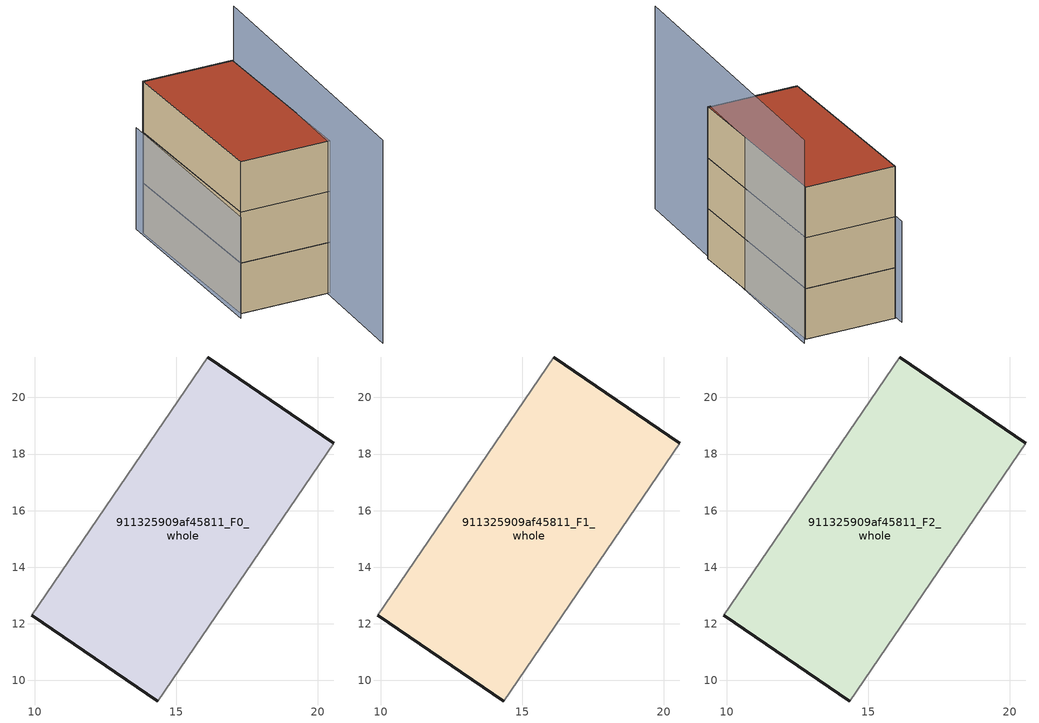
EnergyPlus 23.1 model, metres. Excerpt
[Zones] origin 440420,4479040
911325909af45811_F0_whole
 floor ground (EU_floor_Construction): 14.35,9.27 20.57,18.39 16.11,21.43 9.89,12.31 z0
 wall outside (EU_wall_Construction): 16.11,21.43 20.57,18.39 / 14.35,9.27 9.89,12.31 z0:3
 wall adiabatic (EU_wall_Construction): 9.89,12.31 16.11,21.43 / 20.57,18.39 14.35,9.27 z0:3
911325909af45811_F1_whole
 floor to 911325909af45811_F0_whole (EU_floor_Construction): 14.35,9.27 20.56,18.39 16.11,21.43 9.89,12.31 z3
 wall outside (EU_wall_Construction): 16.11,21.43 20.57,18.39 / 14.35,9.27 9.89,12.31 z3:6
 wall adiabatic (EU_wall_Construction): 9.89,12.31 16.11,21.43 / 20.57,18.39 14.35,9.27 z3:6
911325909af45811_F2_whole
 floor to 911325909af45811_F1_whole (EU_floor_Construction): 14.35,9.27 20.56,18.39 16.11,21.43 9.89,12.31 z6
 wall outside (EU_wall_Construction): 16.11,21.43 20.57,18.39 / 14.35,9.27 9.89,12.31 z6:9
 wall adiabatic (EU_wall_Construction): 9.89,12.31 16.11,21.43 / 20.57,18.39 14.35,9.27 z6:9
 roof outside (EU_roof_Construction): 20.57,18.39 14.35,9.27 9.89,12.31 16.11,21.43 z9
shading: 16.38,21.98 9.38,12.04 z0:6; 10.24,3.97 20.99,18.54 z0:12
[Building]
EU S2 Campaign: North Axis=0; Terrain=City; Solar Distribution=FullExterior
[Site:Location]
Madrid: Latitude=40.5; Longitude=-3.5; Time Zone=1; Elevation=609
[SizingPeriod:WeatherFileDays]
AnnualSizingPeriod: Begin Month=1; Begin Day of Month=1; End Month=12; End Day of Month=31; Day of Week for Start Day=Monday; Use Weather File Daylight Saving Period=No; Use Weather File Rain and Snow Indicators=No
[MATERIAL]
EU_InternalMass_Material: Roughness=MediumRough; Thickness=0.1; Conductivity=1; Density=1800; Specific Heat=900; Thermal Absorptance=0.9; Solar Absorptance=0.7; Visible Absorptance=0.7
[MATERIAL:NOMASS] Roughness=MediumRough; Thermal Absorptance=0.9; Solar Absorptance=0.7; Visible Absorptance=0.7
Name | Thermal Resistance
EU_wall_NoMass | 1.60022
EU_roof_NoMass | 1.57597
EU_floor_NoMass | 0.470652
[CONSTRUCTION]
EU_wall_Construction: EU_wall_NoMass
EU_roof_Construction: EU_roof_NoMass
EU_floor_Construction: EU_floor_NoMass
EU_InternalMass_Construction: EU_InternalMass_Material
[ZONE] Type=1; Multiplier=1; Ceiling Height=autocalculate; Floor Area=autocalculate; Part of Total Floor Area=Yes
Name | Volume
911325909af45811_F0_whole | 178.661
911325909af45811_F1_whole; 911325909af45811_F2_whole | 178.66
[INTERNALMASS] Construction=EU_InternalMass_Construction; Surface Area=59.5536
Name | Zone or ZoneList
911325909af45811_F0_whole_EU_InternalMass | 911325909af45811_F0_whole
911325909af45811_F1_whole_EU_InternalMass | 911325909af45811_F1_whole
911325909af45811_F2_whole_EU_InternalMass | 911325909af45811_F2_whole
[OTHEREQUIPMENT] Fuel Type=Electricity; Design Level Calculation Method=Watts/Area; Power per Zone Floor Area=1; Fraction Latent=0; Fraction Radiant=0; Fraction Lost=0; Carbon Dioxide Generation Rate=0; EndUse Subcategory=EU_Step8_InternalGains
Name | Zone or ZoneList or Space or SpaceList | Schedule
EU_Step8_InternalGain_911325909af45811_F0_whole_f000 | 911325909af45811_F0_whole | EU_Step8_GainSchedule_911325909af45811_F0_whole_f000
EU_Step8_InternalGain_911325909af45811_F1_whole_f000 | 911325909af45811_F1_whole | EU_Step8_GainSchedule_911325909af45811_F1_whole_f000
EU_Step8_InternalGain_911325909af45811_F2_whole_f000 | 911325909af45811_F2_whole | EU_Step8_GainSchedule_911325909af45811_F2_whole_f000
[ZONEVENTILATION:DESIGNFLOWRATE] Schedule=EU_AlwaysOn; Design Flow Rate Calculation Method=AirChanges/Hour; Air Changes per Hour=0.480704; Ventilation Type=Natural; Fan Pressure Rise=0; Fan Total Efficiency=1; Constant Term Coefficient=1; Temperature Term Coefficient=0; Velocity Term Coefficient=0; Velocity Squared Term Coefficient=0; Minimum Indoor Temperature=-100; Maximum Indoor Temperature=100; Delta Temperature=-100; Minimum Outdoor Temperature=-100; Maximum Outdoor Temperature=100; Maximum Wind Speed=40
Name | Zone or ZoneList or Space or SpaceList
EU_ConstantAir_911325909af45811_F0_whole | 911325909af45811_F0_whole
EU_ConstantAir_911325909af45811_F1_whole | 911325909af45811_F1_whole
EU_ConstantAir_911325909af45811_F2_whole | 911325909af45811_F2_whole
[HVACTEMPLATE:THERMOSTAT] Constant Heating Setpoint=20; Constant Cooling Setpoint=50
EU_HeatOnly_911325909af45811_F0_whole; EU_HeatOnly_911325909af45811_F1_whole; EU_HeatOnly_911325909af45811_F2_whole
[HVACTEMPLATE:ZONE:IDEALLOADSAIRSYSTEM] System Availability Schedule=EU_AlwaysOn; Maximum Heating Supply Air Temperature=50; Minimum Cooling Supply Air Temperature=13; Maximum Heating Supply Air Humidity Ratio=0.0156; Minimum Cooling Supply Air Humidity Ratio=0.0077; Heating Limit=NoLimit; Cooling Limit=NoLimit; Heating Availability Schedule=EU_AlwaysOn; Cooling Availability Schedule=EU_CoolingOff; Dehumidification Control Type=ConstantSensibleHeatRatio; Cooling Sensible Heat Ratio=0.7; Dehumidification Setpoint=60; Humidification Control Type=None; Humidification Setpoint=30; Outdoor Air Method=None; Outdoor Air Flow Rate per Person=0.00944; Outdoor Air Flow Rate per Zone Floor Area=0; Outdoor Air Flow Rate per Zone=0; Demand Controlled Ventilation Type=None; Outdoor Air Economizer Type=NoEconomizer; Heat Recovery Type=None; Sensible Heat Recovery Effectiveness=0.7; Latent Heat Recovery Effectiveness=0.65
Name | Template Thermostat
911325909af45811_F0_whole | EU_HeatOnly_911325909af45811_F0_whole
911325909af45811_F1_whole | EU_HeatOnly_911325909af45811_F1_whole
911325909af45811_F2_whole | EU_HeatOnly_911325909af45811_F2_whole
[SIZING:ZONE] Zone Cooling Design Supply Air Temperature Input Method=SupplyAirTemperature; Zone Cooling Design Supply Air Temperature=13; Zone Heating Design Supply Air Temperature Input Method=SupplyAirTemperature; Zone Heating Design Supply Air Temperature=50; Zone Cooling Design Supply Air Humidity Ratio=0.008; Zone Heating Design Supply Air Humidity Ratio=0.008; Cooling Design Air Flow Method=DesignDay; Cooling Design Air Flow Rate=0; Cooling Minimum Air Flow per Zone Floor Area=0.000762; Cooling Minimum Air Flow=0; Cooling Minimum Air Flow Fraction=0.2; Heating Design Air Flow Method=DesignDay; Heating Design Air Flow Rate=0; Heating Maximum Air Flow per Zone Floor Area=0.002032; Heating Maximum Air Flow=0.141576; Heating Maximum Air Flow Fraction=0.3; Account for Dedicated Outdoor Air System=No; Dedicated Outdoor Air System Control Strategy=NeutralSupplyAir; Dedicated Outdoor Air Low Setpoint Temperature for Design=autosize; Dedicated Outdoor Air High Setpoint Temperature for Design=autosize; Zone Load Sizing Method=Sensible Load Only No Latent Load; Zone Latent Cooling Design Supply Air Humidity Ratio Input Method=HumidityRatioDifference; Zone Cooling Design Supply Air Humidity Ratio Difference=0.005; Zone Latent Heating Design Supply Air Humidity Ratio Input Method=HumidityRatioDifference; Zone Humidification Design Supply Air Humidity Ratio Difference=0.005
911325909af45811_F0_whole; 911325909af45811_F1_whole; 911325909af45811_F2_whole
[SCHEDULE:CONSTANT]
Name | Hourly Value
EU_AlwaysOn | 1
EU_CoolingOff | 0
[SCHEDULE:FILE] Column Number=1; Rows to Skip at Top=0; Number of Hours of Data=8760; Column Separator=Comma; Interpolate to Timestep=No; Minutes per Item=60; Adjust Schedule for Daylight Savings=Yes
Name | File
EU_Step8_GainSchedule_911325909af45811_F0_whole_f000 | ../../schedules/911325909af45811/911325909af45811_F0_whole_f000_gain.csv
EU_Step8_GainSchedule_911325909af45811_F1_whole_f000 | ../../schedules/911325909af45811/911325909af45811_F1_whole_f000_gain.csv
EU_Step8_GainSchedule_911325909af45811_F2_whole_f000 | ../../schedules/911325909af45811/911325909af45811_F2_whole_f000_gain.csv
